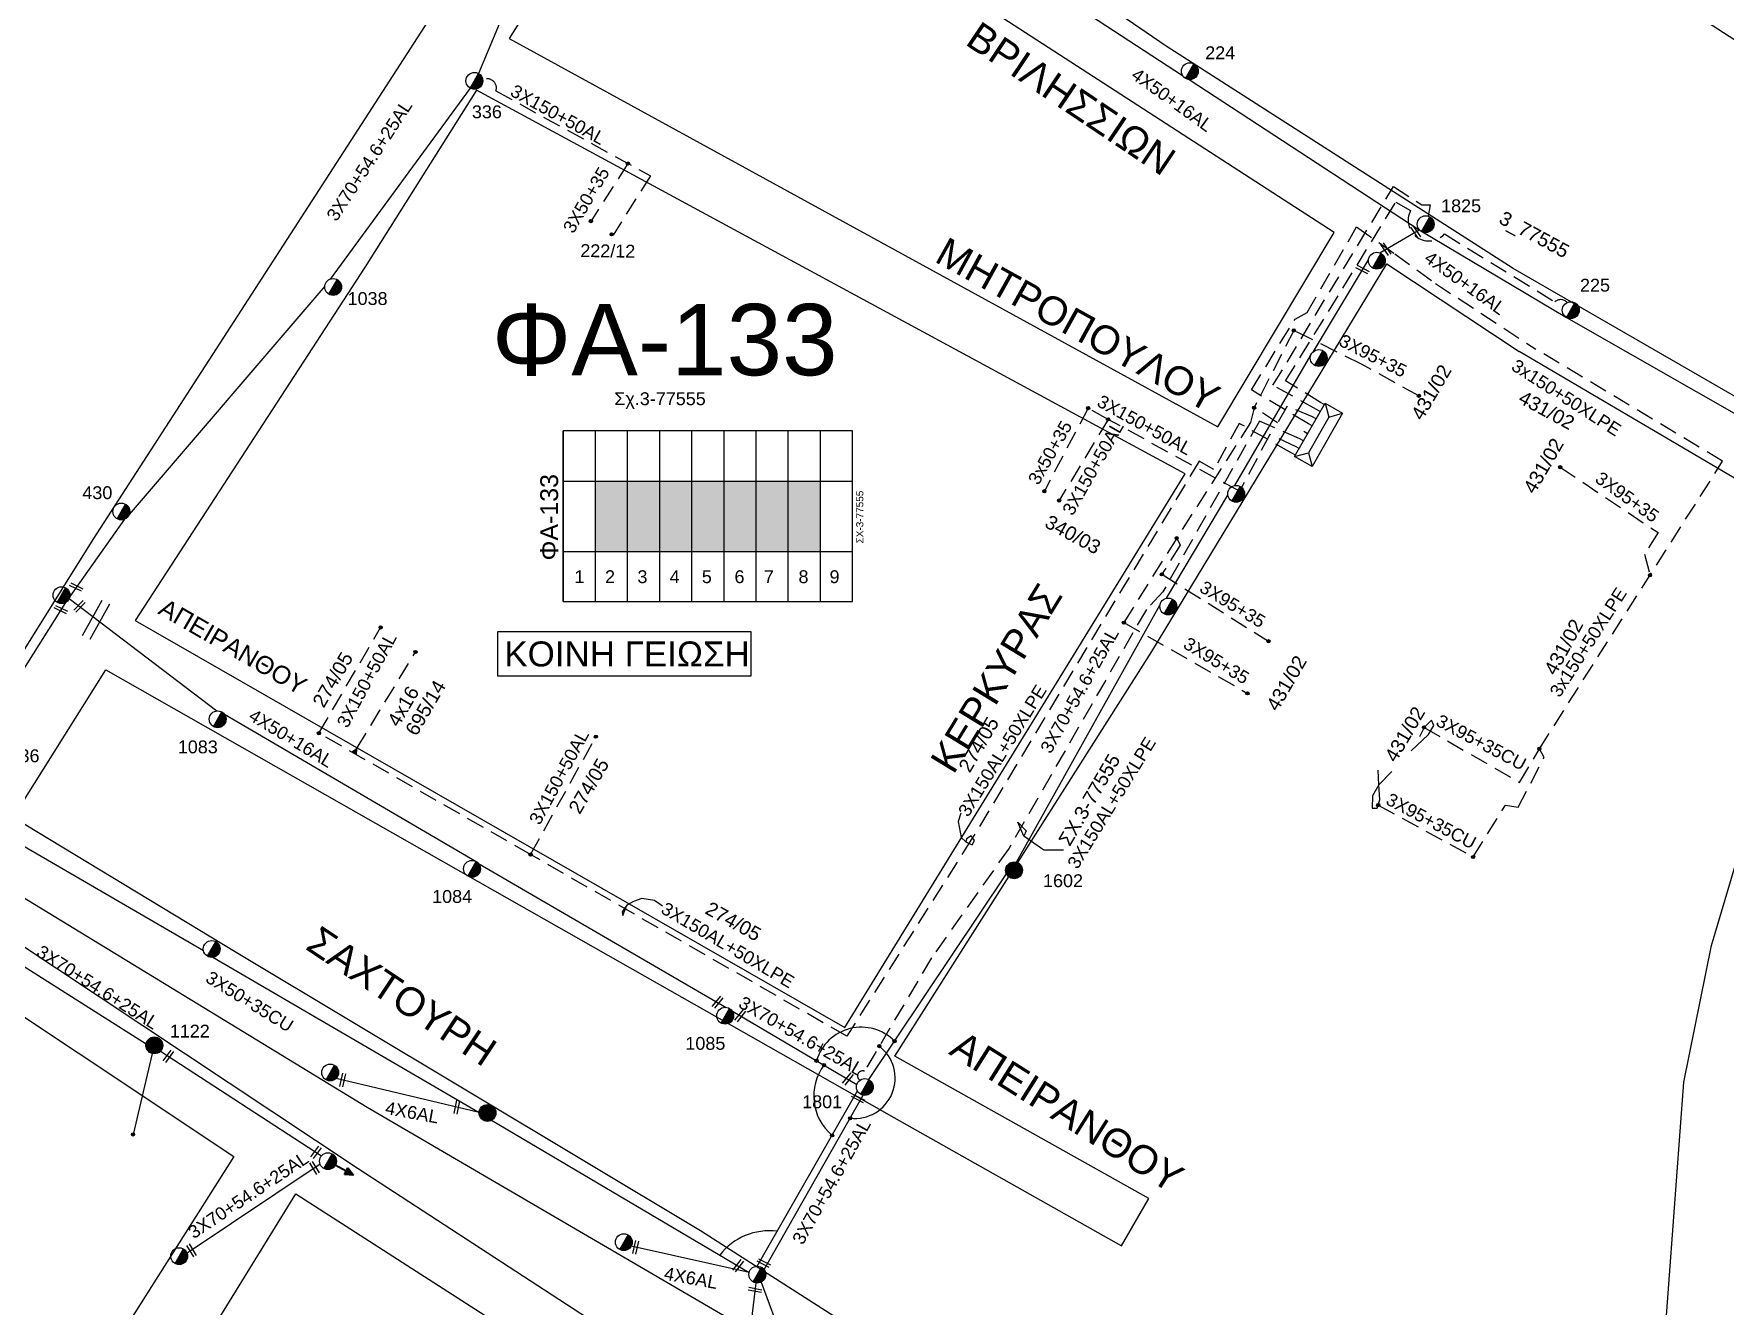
# Model space of a CAD drawing. Header units: millimetres. Extents: x 1113 to 5794, y 757 to 3537.
# Drawn here: x 2778.7 to 3015.5, y 967 to 1145.2 of the extents above; entities that cross this region are included whole.
import ezdxf
from ezdxf.enums import TextEntityAlignment as Align

# ---------------------------------------------------------------- set-up
doc = ezdxf.new("R2010")
doc.units = ezdxf.units.MM
doc.linetypes.add('DASHED', pattern=[19.05, 12.7, -6.35])
for name, color, linetype in [('Pillar OTE', 7, 'Continuous'), ('Άγνωστα', 7, 'Continuous'), ('Ασφαλειοκιβώτια Χ.Τ 9 αναχωρήσεων', 7, 'Continuous'), ('Γέφυρες Εναέριου Δικτύου', 7, 'Continuous'), ('Γυμνά εναέρια ΧΤ (3Φ)   3x50+35CU', 7, 'Continuous'), ('Γυμνά εναέρια ΧΤ και ΦΟΠ (3Φ)   4x50+16AL', 7, 'Continuous'), ('Επίτονοι', 7, 'Continuous'), ('Επιγραφές - Σχήματα', 7, 'Continuous'), ('Καλώδια ΧΤ   3x150+50AL', 7, 'DASHED'), ('Καλώδια ΧΤ   3x150+50CU', 7, 'DASHED'), ('Καλώδια ΧΤ   3x150AL+50XLPE', 7, 'DASHED'), ('Καλώδια ΧΤ   3x95+35 CU', 7, 'DASHED'), ('Καλώδια ΧΤ 3Χ50AL+35CU XLPE', 7, 'DASHED'), ('Μηχανική τομή', 7, 'Continuous'), ('Στύλος Ξύλινος', 7, 'Continuous'), ('Στύλος Ξύλινος @ 1', 7, 'Continuous'), ('Στύλος ΦΜ', 7, 'Continuous'), ('Στύλος ΦΜ @ 1', 7, 'Continuous'), ('Συνδέσεις', 7, 'Continuous'), ('Συνεστραμμένα ΧΤ   3x70+54.6+25 AL', 7, 'SYN_LINE'), ('Τομή', 7, 'Continuous'), ('Υποσταθμός πόλεως', 7, 'Continuous'), ('Υπόβαθρο ΔΕΗ', 7, 'Continuous'), ('Υπόγεια καλώδια Παροχών ΧΤ   4x16CU', 7, 'DASHED'), ('Υπόγεια καλώδια Παροχών ΧΤ   4x6', 7, 'DASHED')]:
    doc.layers.add(name, color=color, linetype=linetype)
doc.styles.get("Standard").update_dxf_attribs({"font": 'arial.ttf'})
doc.linetypes.add('PRANES_1r', pattern='A,0.5,[137,SPECLINE.shx,S=1,R=180,X=0,Y=0],0.5', length=1)
doc.linetypes.add('SYN_LINE', pattern='A,0.5,-0.0001,["/\\/\\/\\/",Standard,S=0.1,R=0,X=0,Y=-0.05],-0.25', length=0.7501)

# ---------------------------------------------------------------- blocks, each defined once
blk = doc.blocks.new('ΥΠΑΡΧΩΝ ΤΣΙΜΕΝΤΕΝΙΟΣ ΣΤΥΛΟΣ')
at = {"layer": 'Στύλος ΦΜ'}
blk.add_hatch(color=7, dxfattribs=at).paths.add_polyline_path([(-1.29, -2.28, 0.574793), (2.62, 0, 0.268822), (1.3, 2.27)])
at = {"layer": 'Στύλος ΦΜ', "color": 7}
blk.add_line((-1.29, -2.28), (1.3, 2.27), dxfattribs=at)
blk.add_circle((0, 0), 2.62, dxfattribs=at)
at = {"layer": 'Στύλος ΦΜ', "flags": 4}
for tag, p in [('ΑΡΙΘΜΟΣ', (-4.68, 8.05)), ('ΤΥΠΟΣ', (-4.91, 3.03))]:
    blk.add_attdef(tag, p, '', height=4, dxfattribs=at)
blk = doc.blocks.new('ΥΠΑΡΧΩΝ ΞΥΛΙΝΟΣ ΣΤΥΛΟΣ')
at = {"layer": 'Στύλος Ξύλινος'}
h = blk.add_hatch(color=7, dxfattribs=at)
h.paths.add_polyline_path([(-2.62, 0, 0.270008), (-1.29, -2.28), (1.3, 2.27, 0.576266)])
h.paths.add_polyline_path([(-1.29, -2.28, 0.574793), (2.62, 0, 0.268822), (1.3, 2.27)])
at = {"layer": 'Στύλος Ξύλινος', "color": 7}
blk.add_line((-1.29, -2.28), (1.3, 2.27), dxfattribs=at)
blk.add_circle((0, 0), 2.62, dxfattribs=at)
at = {"layer": 'Στύλος Ξύλινος', "flags": 4}
for tag, p in [('ΑΡΙΘΜΟΣ', (-4.91, 8.6)), ('ΤΥΠΟΣ', (-4.85, 3.39))]:
    blk.add_attdef(tag, p, '', height=4, dxfattribs=at)
blk = doc.blocks.new('ΕΠΙΤΟΝΟΣ')
at = {"layer": 'Επίτονοι', "lineweight": 40, "ltscale": 40}
blk.add_hatch(color=256, dxfattribs=at).paths.add_polyline_path([(-1.13, 6.47), (0, 9.1), (1.13, 6.47)])
for p, q in [((-1.13, 6.47), (0, 9.1)), ((1.13, 6.47), (-1.13, 6.47)), ((-1.13, 6.47), (0, 6.47)), ((0, 9.1), (1.13, 6.47)), ((0, 6.47), (0, 0))]:
    blk.add_line(p, q, dxfattribs=at)
blk = doc.blocks.new('ΥΠΟΣΤΑΘΜΟΣ ΠΟΛΕΩΣ 8 ΑΝΑΧΩΡΗΣΕΩΝ')
at = {"layer": 'Υποσταθμός πόλεως', "linetype": 'Continuous', "ltscale": 40}
for p, q in [((-8.18, -2.82), (-8.18, -4)), ((-5.9, -2.82), (-5.9, -4)), ((-3.55, -2.82), (-3.55, -4)), ((-1.28, -2.82), (-1.28, -4)), ((1.23, -2.82), (1.23, -4)), ((3.56, -2.82), (3.56, -4)), ((6.03, -2.82), (6.03, -4)), ((8.16, -2.82), (8.16, -4))]:
    blk.add_line(p, q, dxfattribs=at)
blk.add_lwpolyline([(-8.57, 2.82), (8.57, 2.82), (8.57, -2.82), (-8.57, -2.82)], close=True, dxfattribs=at)
for points in [[(-5.75, 0), (-8.57, 2.82)], [(5.75, 0), (8.57, 2.82)], [(-8.57, -2.82), (-5.75, 0)], [(-5.75, 0), (5.75, 0)], [(8.57, -2.82), (5.75, 0)]]:
    blk.add_lwpolyline(points, dxfattribs=at)
at = {"layer": 'Υποσταθμός πόλεως', "linetype": 'SYN_LINE', "ltscale": 40, "flags": 1}
for tag, p in [('ΜΕΤΑΣΧΗΜΑΤΙΣΜΟΣ', (9.59, 1.44)), ('ΙΣΧΥΣ', (9.57, -1.35)), ('ΑΡΙΘΜΟΣ', (9.69, -4.07))]:
    blk.add_attdef(tag, p, '', height=1.8, dxfattribs=at)
blk = doc.blocks.new('ΑΣΦΑΛΕΙΟΚΙΒΩΤΙΟ ΥΠΟΣΤΑΘΜΟΥ 9 ΑΝΑΧΩΡΗΣΕΩΝ')
at = {"layer": 'Ασφαλειοκιβώτια Χ.Τ 9 αναχωρήσεων', "ltscale": 40}
for p, q in [((-23.8, 40.36), (24.02, 40.36)), ((-9.72, 40.36), (-9.72, -40.64)), ((9.94, 40.36), (9.94, -40.64)), ((-23.8, 31.36), (24.02, 31.36)), ((-23.8, 22.36), (24.02, 22.36)), ((-23.8, 13.36), (24.02, 13.36)), ((-23.8, 4.36), (24.02, 4.36)), ((-23.8, -4.64), (24.02, -4.64)), ((-23.8, -13.64), (24.02, -13.64)), ((-23.8, -22.64), (24.02, -22.64)), ((-23.8, -31.64), (24.02, -31.64))]:
    blk.add_line(p, q, dxfattribs=at)
at = {"layer": 'Ασφαλειοκιβώτια Χ.Τ 9 αναχωρήσεων'}
blk.add_lwpolyline([(-23.8, -40.64), (24.02, -40.64), (24.02, 40.36), (-23.8, 40.36)], close=True, dxfattribs=at)
for s, p in [('1', (-18.61, 37.24)), ('2', (-18.61, 28.67)), ('3', (-18.61, 19.6)), ('4', (-18.61, 10.58)), ('5', (-18.61, 1.57)), ('6', (-18.61, -7.57)), ('7', (-18.61, -15.81)), ('8', (-18.61, -25.5)), ('9', (-18.61, -34.19))]:
    blk.add_text(s, height=3.6, rotation=270, dxfattribs=at).set_placement(p)
at = {"layer": 'Ασφαλειοκιβώτια Χ.Τ 9 αναχωρήσεων', "ltscale": 40}
for tag, height, p in [('ΟΝΟΜΑ', 5, (-0.16, 44.31)), ('ΚΕΙΜΕΝΟ 1', 2, (17.06, 35.59)), ('ΚΕΙΜΕΝΟ 2', 2, (17.06, 26.88)), ('ΚΕΙΜΕΝΟ 3', 2, (17.06, 17.69)), ('ΚΕΙΜΕΝΟ 4', 2, (17.06, 8.71)), ('ΚΕΙΜΕΝΟ 5', 2, (17.06, -0.13)), ('ΚΕΙΜΕΝΟ 6', 2, (17.06, -9.05)), ('ΚΕΙΜΕΝΟ 7', 2, (17.06, -18.13)), ('ΚΕΙΜΕΝΟ 8', 2, (17.06, -26.85)), ('ΚΕΙΜΕΝΟ 9', 2, (17.06, -35.99)), ('ΣΧ', 2, (-0.1, -42.64))]:
    blk.add_attdef(tag, text='', height=height, dxfattribs=at).set_placement(p, align=Align.MIDDLE_CENTER)
blk = doc.blocks.new('ΜΗΧΑΝΙΚΗ ΤΟΜΗ')
at = {"layer": 'Μηχανική τομή', "ltscale": 40}
for p, q in [((-1.89, 0.78), (1.89, 0.78)), ((1.89, 0), (-1.89, 0))]:
    blk.add_line(p, q, dxfattribs=at)
blk = doc.blocks.new('ΤΟΜΗ')
at = {"layer": 'Τομή', "ltscale": 40}
for p, q in [((-5.68, 0), (5.68, 0)), ((5.68, -2.33), (-5.68, -2.33))]:
    blk.add_line(p, q, dxfattribs=at)
blk = doc.blocks.new('_ΣΥΝΔΕΣΗ')
at = {"layer": 'Συνδέσεις', "linetype": 'SYN_LINE', "ltscale": 40}
blk.add_hatch(color=256, dxfattribs=at).paths.add_polyline_path([(0.5, -0.01, 1), (-0.5, -0.01, 1)])
at = {"layer": 'Συνδέσεις'}
blk.add_circle((0, -0.01), 0.5, dxfattribs=at)

msp = doc.modelspace()

# ---------------------------------------------------------------- hatches: boundary and pattern name
at = {"layer": 'Pillar OTE', "lineweight": -3, "ltscale": 40}
h = msp.add_hatch(color=256, dxfattribs=at)
h.dxf.hatch_style = 1
h.paths.add_polyline_path([(2823.8, 1044.27), (2823.88, 1045.08), (2823.2, 1044.62)])
at = {"layer": 'Ασφαλειοκιβώτια Χ.Τ 9 αναχωρήσεων', "lineweight": -3}
for color, points in [(30, [(2861.81, 1082.53), (2857.31, 1082.53), (2857.31, 1072.71), (2861.81, 1072.71)]), (1, [(2866.31, 1082.53), (2861.81, 1082.53), (2861.81, 1072.71), (2866.31, 1072.71)]), (2, [(2870.81, 1082.53), (2866.31, 1082.53), (2866.31, 1072.71), (2870.81, 1072.71)]), (133, [(2875.31, 1082.53), (2870.81, 1082.53), (2870.81, 1072.71), (2875.31, 1072.71)]), (85, [(2879.81, 1082.53), (2875.31, 1082.53), (2875.31, 1072.71), (2879.81, 1072.71)]), (6, [(2884.31, 1082.53), (2879.81, 1082.53), (2879.81, 1072.71), (2884.31, 1072.71)]), (27, [(2888.81, 1082.53), (2884.31, 1082.53), (2884.31, 1072.71), (2888.81, 1072.71)])]:
    msp.add_hatch(color=color, dxfattribs=at).paths.add_polyline_path(points)

# ---------------------------------------------------------------- linework, layer by layer
at = {"layer": 'Pillar OTE', "lineweight": -3, "ltscale": 40}
msp.add_lwpolyline([(2823.2, 1044.62), (2823.88, 1045.08), (2823.8, 1044.27), (2823.2, 1044.62)], dxfattribs=at)
at = {"layer": 'Άγνωστα', "color": 133, "linetype": 'DASHED', "lineweight": -3, "ltscale": 0.2}
msp.add_lwpolyline([(2958.27, 1092.58), (2952.15, 1095.97), (2969.02, 1123.81), (2972.98, 1121.25), (2974.17, 1121.22), (2973.86, 1119.67)], dxfattribs=at)
at = {"layer": 'Άγνωστα', "color": 1, "linetype": 'DASHED', "lineweight": -3, "ltscale": 0.2}
msp.add_lwpolyline([(2958.83, 1093.57), (2953.93, 1096.59), (2969.37, 1121.63), (2971.41, 1120.43, 0.885857), (2976.15, 1117.16), (2991.63, 1107.67, -0.409799), (2993.33, 1107.56)], format="xyb", dxfattribs=at)
at = {"layer": 'Άγνωστα', "color": 30, "linetype": 'DASHED', "lineweight": -3, "ltscale": 0.2}
msp.add_lwpolyline([(2957.12, 1090.57), (2949.14, 1095.32), (2955.24, 1105.25), (2956.94, 1106.18), (2963.87, 1118.14), (2969.23, 1114.38), (2974.9, 1110.24), (2988.95, 1101.03)], dxfattribs=at)
at = {"layer": 'Άγνωστα', "color": 85, "linetype": 'DASHED', "lineweight": -3, "ltscale": 0.2}
msp.add_lwpolyline([(2926.28, 1092.78), (2920.15, 1081.14)], dxfattribs=at)
at = {"layer": 'Άγνωστα', "color": 85, "lineweight": -3}
msp.add_lwpolyline([(2795.26, 1002.4), (2792.58, 991.06)], dxfattribs=at)
at = {"layer": 'Άγνωστα', "linetype": 'SYN_LINE', "lineweight": -3, "ltscale": 20}
msp.add_lwpolyline([(2880.51, 970.39), (2886.56, 953.96)], dxfattribs=at)
at = {"layer": 'Γέφυρες Εναέριου Δικτύου', "lineweight": -3}
for centre, radius, start, end in [((2894.53, 999.54), 6.53, 44.481, 163.6436), ((2893.61, 998.94), 5.65, 263.583, 52.4094), ((2895.09, 996.45), 7.22, 143.2709, 229.8683), ((2881.64, 968.81), 8.75, 82.6738, 142.3539)]:
    msp.add_arc(centre, radius, start, end, dxfattribs=at)
at = {"layer": 'Γυμνά εναέρια ΧΤ (3Φ)   3x50+35CU', "color": 85, "lineweight": -3}
for points in [[(2774.27, 1033.18), (2802.44, 1016.82)], [(2803.74, 1015.86), (2841.02, 994.14)], [(2842.76, 993.04), (2878.83, 971.72)]]:
    msp.add_lwpolyline(points, dxfattribs=at)
at = {"layer": 'Γυμνά εναέρια ΧΤ και ΦΟΠ (3Φ)   4x50+16AL', "color": 133, "lineweight": -3}
for points in [[(2915.86, 1154.83), (2939.49, 1139.37)], [(2940.41, 1138.79), (2972.64, 1117.76)], [(2972.64, 1117.76), (2993.26, 1105.47), (3020.31, 1090.01), (3060.32, 1070.6)]]:
    msp.add_lwpolyline(points, dxfattribs=at)
at = {"layer": 'Γυμνά εναέρια ΧΤ και ΦΟΠ (3Φ)   4x50+16AL', "color": 85, "lineweight": -3}
for points in [[(2783.64, 1066.1), (2804.32, 1050.37)], [(2805.37, 1049.91), (2840.61, 1029.27)], [(2840.95, 1028.99), (2875.61, 1008.85)]]:
    msp.add_lwpolyline(points, dxfattribs=at)
at = {"layer": 'Επιγραφές - Σχήματα', "color": 190, "lineweight": -3}
msp.add_lwpolyline([(2843.6, 1055.27), (2879.11, 1055.27), (2879.11, 1061.45), (2843.6, 1061.45)], close=True, dxfattribs=at)
at = {"layer": 'Επιγραφές - Σχήματα', "lineweight": -3}
for points in [[(2971.51, 1044.79), (2973.95, 1047.08), (2974.67, 1048.35), (2974.37, 1049.09), (2973.3, 1048.07), (2972.68, 1046.73)], [(2968.8, 1041.88), (2966.96, 1040.01), (2966.11, 1038.49), (2966.06, 1036.75), (2966.76, 1036.75), (2967.13, 1037.92), (2966.96, 1040.01), (2966.88, 1042.06)], [(2908.47, 1036.06), (2908.08, 1034.86), (2908.52, 1032.66), (2909.15, 1032.03), (2910.06, 1031.63), (2910.39, 1032.24), (2909.93, 1032.88), (2909.25, 1032.47), (2909.15, 1032.03)], [(2922.83, 1030.85), (2920.1, 1030.85), (2917.3, 1032.82), (2916.43, 1034.8), (2917.59, 1033.58), (2917.3, 1032.82)], [(2866.71, 1023.04), (2865.59, 1023.82), (2863.82, 1024.08), (2862.65, 1023.69), (2861.71, 1023.16), (2861.06, 1022.25), (2861.16, 1021.7), (2861.71, 1023.16)]]:
    msp.add_lwpolyline(points, dxfattribs=at)
at = {"layer": 'Καλώδια ΧΤ   3x150+50AL', "color": 85, "lineweight": -3, "ltscale": 0.2}
for points in [[(2955.31, 1087.4), (2951.72, 1089.09), (2947.47, 1081.13), (2929.08, 1091.2), (2926.28, 1092.78)], [(2929.08, 1091.2), (2922.23, 1079.83)]]:
    msp.add_lwpolyline(points, dxfattribs=at)
at = {"layer": 'Καλώδια ΧΤ   3x150+50AL', "color": 27, "lineweight": -3, "ltscale": 0.2}
for points in [[(2818.6, 1047.25), (2827.24, 1062.06)], [(2848.23, 1030.26), (2857.38, 1046.76)]]:
    msp.add_lwpolyline(points, dxfattribs=at)
at = {"layer": 'Καλώδια ΧΤ   3x150+50CU', "color": 133, "lineweight": -3, "ltscale": 0.2}
msp.add_lwpolyline([(2841.54, 1138.7, -0.701284), (2843.38, 1137.21), (2865.01, 1125.3), (2859.79, 1117)], format="xyb", dxfattribs=at)
at = {"layer": 'Καλώδια ΧΤ   3x150AL+50XLPE', "color": 30, "linetype": 'DASHED', "lineweight": -3, "ltscale": 0.2}
msp.add_lwpolyline([(2980.17, 1029.92), (2984.71, 1037.17), (2986.5, 1036.89), (2990.1, 1043.85), (2989.45, 1045.07), (3015.1, 1085.33), (2988.95, 1101.03)], dxfattribs=at)
at = {"layer": 'Καλώδια ΧΤ   3x150AL+50XLPE', "color": 27, "lineweight": -3, "ltscale": 0.2}
msp.add_lwpolyline([(2954.78, 1086.48), (2947.44, 1090.64), (2943.9, 1084.16), (2941.82, 1085.36), (2909.97, 1032.39), (2892.5, 1004.81), (2848.23, 1030.26), (2818.6, 1047.25)], dxfattribs=at)
at = {"layer": 'Καλώδια ΧΤ   3x150AL+50XLPE', "color": 2, "lineweight": -3, "ltscale": 0.2}
msp.add_lwpolyline([(2955.92, 1088.47), (2950.25, 1090.97), (2936.74, 1067.03), (2934.43, 1064.59), (2915.22, 1031.15), (2904.36, 1015.79), (2894.97, 999.9, 0.94595), (2894.34, 998.66, 1.517951), (2894.34, 998.66, -0.237698)], format="xyb", dxfattribs=at)
at = {"layer": 'Καλώδια ΧΤ   3x95+35 CU', "color": 6, "lineweight": -3, "ltscale": 0.2}
for points in [[(2972.58, 1094.5), (2964.54, 1098.91), (2955.08, 1103.66), (2949.51, 1092.83), (2949.02, 1090.74), (2938.68, 1074.57), (2931.28, 1062.74), (2948.59, 1052.83)], [(2957.68, 1091.56), (2954.12, 1093.05), (2952.81, 1090.73), (2949.51, 1092.83)], [(2938.68, 1074.57), (2939.15, 1073.59), (2936.61, 1069.5), (2951.53, 1060.13)]]:
    msp.add_lwpolyline(points, dxfattribs=at)
at = {"layer": 'Καλώδια ΧΤ   3x95+35 CU', "color": 30, "linetype": 'DASHED', "lineweight": -3, "ltscale": 0.2}
msp.add_lwpolyline([(2992.37, 1084.5), (3006.06, 1075.34), (3004.16, 1072.3), (3004.93, 1069.37)], dxfattribs=at)
at = {"layer": 'Καλώδια ΧΤ   3x95+35 CU', "color": 30, "lineweight": -3, "ltscale": 0.2}
for points in [[(2973.3, 1048.07), (2986.68, 1040.34), (2989.45, 1045.07)], [(2966.89, 1037.18), (2980.17, 1029.92)]]:
    msp.add_lwpolyline(points, dxfattribs=at)
at = {"layer": 'Καλώδια ΧΤ 3Χ50AL+35CU XLPE', "color": 133, "lineweight": -3, "ltscale": 0.2}
msp.add_line((2861.86, 1127.04), (2856.65, 1118.92), dxfattribs=at)
at = {"layer": 'Συνεστραμμένα ΧΤ   3x70+54.6+25 AL', "color": 133, "lineweight": -3, "ltscale": 20}
for points in [[(2859.03, 1182.89), (2840.95, 1139.64)], [(2839.79, 1137.59), (2820.18, 1110.84)], [(2967.11, 1114.52), (2972.64, 1117.76)], [(2819.42, 1109.85), (2792.04, 1077.87)], [(2791.39, 1077.2), (2783.73, 1066.39)], [(2783.14, 1065.54), (2770.86, 1046.14)]]:
    msp.add_lwpolyline(points, dxfattribs=at)
at = {"layer": 'Συνεστραμμένα ΧΤ   3x70+54.6+25 AL', "color": 85, "lineweight": -3, "ltscale": 20}
for points in [[(2957.81, 1100.69), (2965.52, 1113.53)], [(2946.8, 1081.94), (2957.46, 1100.19)], [(2937.26, 1066.15), (2945.84, 1080.6)], [(2916.24, 1029.18), (2936.34, 1065.18)], [(2895.6, 998.73), (2914.84, 1027.56)], [(2770.15, 1019.1), (2794.4, 1003.75)], [(2876.48, 1008.3), (2893.9, 998.07)], [(2796.41, 1002.72), (2818.95, 988.05)], [(2879.97, 972.61), (2893.99, 997.15)], [(2818.77, 986.89), (2800.15, 974.41)]]:
    msp.add_lwpolyline(points, dxfattribs=at)
at = {"layer": 'Συνεστραμμένα ΧΤ   3x70+54.6+25 AL', "color": 2, "lineweight": -3, "ltscale": 20}
for points in [[(2880.93, 972.12), (2894.8, 996.55)], [(2879.76, 970.27), (2876.74, 944.89)]]:
    msp.add_lwpolyline(points, dxfattribs=at)
at = {"layer": 'Υπόβαθρο ΔΕΗ', "lineweight": -3}
msp.add_lwpolyline([(2770.08, 1047.3), (2786.98, 1074.38), (2804.28, 1101.09), (2827.56, 1137.12), (2858.1, 1184.5), (2815.47, 1214.35, -0.466945), (2815.8, 1224.91), (2841.27, 1241.98), (2805.24, 1243.59), (2757.43, 1247.82), (2713.14, 1251.62), (2673.38, 1255.09), (2654.02, 1256.58), (2656.12, 1218.39), (2660.65, 1180.2), (2662.74, 1153.6), (2663.56, 1130.31), (2664.11, 1096.83, 0.22479), (2665.44, 1094.14), (2701.77, 1078.16), (2744.46, 1058.73), (2770.08, 1047.3)], format="xyb", dxfattribs=at)
for points in [[(2985.78, 1112.31), (2937.19, 1143.47), (2875.13, 1185.94), (2826.99, 1218.78), (2827.28, 1219.53), (2874.19, 1250.46), (2899.22, 1228.54), (2935.53, 1196.95), (3025.92, 1138.49)], [(2978.62, 963.72), (2933.27, 914.05), (2871.31, 955.5), (2824.08, 986.22), (2769.72, 1022.34), (2772.4, 1027.16), (2825.38, 994.88), (2875.36, 965.67), (2918.16, 938.98), (2922.31, 945.33), (2872.04, 977.55), (2807.02, 1016.54), (2775.78, 1035.43), (2788.79, 1056.13), (2843.18, 1025.15), (2899.07, 993.41), (2930.95, 975.47), (2934.76, 982.1), (2899.2, 1002.04), (2935.19, 1058.69), (2968.1, 1112.99), (2986.63, 1100.69)], [(2724.37, 886.27), (2687, 865.26), (2674.6, 914.97), (2674.83, 916.72), (2675.69, 918.44), (2722.29, 970.3), (2728.12, 975.53), (2736.01, 980.21), (2742.16, 984.96), (2747.95, 993.67), (2763.07, 1016.99), (2806.67, 987.96), (2779.55, 945.06)], [(2791.35, 943.72), (2815.39, 982.74), (2850.9, 959.89), (2869.56, 947.97), (2859.81, 936.64), (2835.12, 908.68), (2808.43, 872.41), (2791.63, 849.11), (2772.04, 822.48), (2739.78, 778.13)]]:
    msp.add_lwpolyline(points, dxfattribs=at)
for points in [[(2944.45, 1090.13), (2960.73, 1117.39), (2868.12, 1177.35), (2866.47, 1177.01), (2851.29, 1154.19), (2845.22, 1144.54)], [(2825.1, 1112.58), (2792.87, 1063.04), (2837.85, 1037.2), (2892.23, 1006.02), (2939.87, 1083.59), (2840.65, 1137.28)]]:
    msp.add_lwpolyline(points, close=True, dxfattribs=at)
at = {"layer": 'Υπόβαθρο ΔΕΗ', "lineweight": -3, "ltscale": 0.2}
for points in [[(3025.92, 1138.49), (3020.13, 1120.49), (3020.06, 1092.53), (2985.78, 1112.31)], [(3141.44, 1017.77), (3059.31, 1069.11), (3018.34, 1082.02), (2986.63, 1100.69)]]:
    msp.add_lwpolyline(points, dxfattribs=at)
at = {"layer": 'Υπόβαθρο ΔΕΗ', "linetype": 'PRANES_1r', "lineweight": -3, "ltscale": 0.2}
msp.add_lwpolyline([(2967.44, 781.52), (2968.16, 791.34), (2968.82, 800.3), (2971.09, 806.66), (2976.56, 817.83), (2981.2, 825.89), (2984.09, 833.05), (2987.13, 843.81), (2989.2, 850.51), (2992.25, 858.54), (2993.17, 863.27), (2993.2, 877.08), (2993.04, 888.38), (2993.93, 896.61), (2995.68, 903.8), (3000.38, 918.42), (3005.94, 944.93), (3007.18, 965.05), (3008.63, 984.57), (3009.66, 998.39), (3013.53, 1017.51), (3020.05, 1039.38)], dxfattribs=at)
at = {"layer": 'Υπόγεια καλώδια Παροχών ΧΤ   4x16CU', "color": 27, "linetype": 'DASHED', "lineweight": -3, "ltscale": 0.2}
msp.add_lwpolyline([(2823.88, 1045.08), (2832.15, 1058.67)], dxfattribs=at)
at = {"layer": 'Υπόγεια καλώδια Παροχών ΧΤ   4x6', "color": 85, "linetype": 'Continuous', "lineweight": -3}
msp.add_lwpolyline([(2841.02, 994.14), (2821.02, 998.9)], dxfattribs=at)
at = {"layer": 'Υπόγεια καλώδια Παροχών ΧΤ   4x6', "color": 1, "linetype": 'Continuous', "lineweight": -3}
msp.add_lwpolyline([(2878.83, 971.72), (2862.31, 975.39)], dxfattribs=at)

# ---------------------------------------------------------------- block references
at = {"layer": 'Ασφαλειοκιβώτια Χ.Τ 9 αναχωρήσεων', "lineweight": -3, "xscale": 0.5, "yscale": 0.5, "zscale": 0.5, "rotation": 90}
msp.add_blockref('ΑΣΦΑΛΕΙΟΚΙΒΩΤΙΟ ΥΠΟΣΤΑΘΜΟΥ 9 ΑΝΑΧΩΡΗΣΕΩΝ', (2872.99, 1077.57), dxfattribs=at).add_auto_attribs({'ΟΝΟΜΑ': 'ΦΑ-133', 'ΣΧ': 'ΣΧ-3-77555'})
at = {"layer": 'Επίτονοι', "lineweight": -3, "xscale": 0.44999999999964, "yscale": 0.44999999999964, "zscale": 0.44999999999964, "rotation": 241.4078331862695}
msp.add_blockref('ΕΠΙΤΟΝΟΣ', (2819.87, 987.31), dxfattribs=at)
at = {"layer": 'Μηχανική τομή', "lineweight": -3}
for p, xscale, yscale, zscale, rotation in [((2971.96, 1117.35), 0.5000000000003172, 0.5000000000003172, 0.5000000000003172, 303.9113686682521), ((2967.79, 1114.92), 0.5000000000003172, 0.5000000000003172, 0.5000000000003172, 303.9113686682521), ((2964.61, 1112.01), 0.5000000000003164, 0.5000000000003164, 0.5000000000003164, 333.0260046742604), ((2784.54, 1067.54), 0.5000000000003518, 0.5000000000003518, 0.5000000000003518, 334.1852982004288), ((2785.23, 1064.89), 0.5000000000002598, 0.5000000000002598, 0.5000000000002598, 45.83640782233466), ((2782.4, 1064.38), 0.5000000000003518, 0.5000000000003518, 0.5000000000003518, 334.1852982004288), ((2874.56, 1009.46), 0.5000000000002586, 0.5000000000002586, 0.5000000000002586, 51.40577151572486), ((2877.74, 1007.56), 0.5000000000002586, 0.5000000000002586, 0.5000000000002586, 51.40577151572486), ((2797.67, 1001.89), 0.5000000000002871, 0.5000000000002871, 0.5000000000002871, 53.60869337515514), ((2822.13, 998.63), 0.5000000000002612, 0.5000000000002612, 0.5000000000002612, 77.51465303579567), ((2892.81, 998.71), 0.5000000000002586, 0.5000000000002586, 0.5000000000002586, 51.40577151572486), ((2838.1, 994.83), 0.5000000000002612, 0.5000000000002612, 0.5000000000002612, 77.51465303579567), ((2894, 995.92), 0.5000000000003164, 0.5000000000003164, 0.5000000000003164, 333.0260046742604), ((2818.36, 988.43), 0.5000000000002871, 0.5000000000002871, 0.5000000000002871, 53.60869337515514), ((2817.83, 986.26), 0.5000000000001359, 0.5000000000001359, 0.5000000000001359, 301.938598938954), ((2800.6, 974.72), 0.5000000000001359, 0.5000000000001359, 0.5000000000001359, 301.938598938954), ((2863.14, 975.2), 0.5000000000002612, 0.5000000000002612, 0.5000000000002612, 77.51465303579567), ((2877.44, 972.55), 0.5000000000002586, 0.5000000000002586, 0.5000000000002586, 51.40577151572486), ((2880.81, 972.87), 0.5000000000003164, 0.5000000000003164, 0.5000000000003164, 333.0260046742604), ((2879.62, 969.09), 0.5000000000003202, 0.5000000000003202, 0.5000000000003202, 349.4408862837246)]:
    msp.add_blockref('ΜΗΧΑΝΙΚΗ ΤΟΜΗ', p, dxfattribs=dict(at, xscale=xscale, yscale=yscale, zscale=zscale, rotation=rotation))
at = {"layer": 'Στύλος Ξύλινος @ 1', "lineweight": -3, "ltscale": 40}
ref = msp.add_blockref('ΥΠΑΡΧΩΝ ΞΥΛΙΝΟΣ ΣΤΥΛΟΣ', (2769.84, 1045.55), dxfattribs=dict(at, xscale=0.4499999999998181, yscale=0.4499999999998181, zscale=0.4499999999998181))
ref.add_attrib('ΤΥΠΟΣ', '1036', (2773.9, 1043.19), dxfattribs={"layer": 'Στύλος Ξύλινος', "height": 1.8, "flags": 4})
ref = msp.add_blockref('ΥΠΑΡΧΩΝ ΞΥΛΙΝΟΣ ΣΤΥΛΟΣ', (2915.91, 1028.05), dxfattribs=dict(at, xscale=0.4499999999998181, yscale=0.4499999999998181, zscale=0.4499999999998181))
ref.add_attrib('ΤΥΠΟΣ', '1602', (2919.97, 1025.69), dxfattribs={"layer": 'Στύλος Ξύλινος', "height": 1.8, "flags": 4})
ref = msp.add_blockref('ΥΠΑΡΧΩΝ ΞΥΛΙΝΟΣ ΣΤΥΛΟΣ', (2795.56, 1003.53), dxfattribs=dict(at, xscale=0.4499999999998181, yscale=0.4499999999998181, zscale=0.4499999999998181))
ref.add_attrib('ΤΥΠΟΣ', '1122', (2797.73, 1004.63), dxfattribs={"layer": 'Στύλος Ξύλινος', "height": 1.8, "flags": 4})
at = {"layer": 'Στύλος Ξύλινος @ 1', "lineweight": -3, "ltscale": 40, "xscale": 0.4499999999998181, "yscale": 0.4499999999998181, "zscale": 0.4499999999998181}
msp.add_blockref('ΥΠΑΡΧΩΝ ΞΥΛΙΝΟΣ ΣΤΥΛΟΣ', (2842.2, 994.07), dxfattribs=at)
at = {"layer": 'Στύλος ΦΜ @ 1', "lineweight": -3, "ltscale": 40}
ref = msp.add_blockref('ΥΠΑΡΧΩΝ ΤΣΙΜΕΝΤΕΝΙΟΣ ΣΤΥΛΟΣ', (2940.51, 1139.96), dxfattribs=dict(at, xscale=0.4499999999998181, yscale=0.4499999999998181, zscale=0.4499999999998181))
ref.add_attrib('ΤΥΠΟΣ', '224', (2942.67, 1141.64), dxfattribs={"layer": 'Στύλος ΦΜ', "height": 1.8, "flags": 4})
ref = msp.add_blockref('ΥΠΑΡΧΩΝ ΤΣΙΜΕΝΤΕΝΙΟΣ ΣΤΥΛΟΣ', (2840.37, 1138.61), dxfattribs=dict(at, xscale=0.4499999999998181, yscale=0.4499999999998181, zscale=0.4499999999998181))
ref.add_attrib('ΤΥΠΟΣ', '336', (2840.02, 1133.37), dxfattribs={"layer": 'Στύλος ΦΜ', "height": 1.8, "flags": 4})
ref = msp.add_blockref('ΥΠΑΡΧΩΝ ΤΣΙΜΕΝΤΕΝΙΟΣ ΣΤΥΛΟΣ', (2973.53, 1118.54), dxfattribs=dict(at, xscale=0.4499999999998181, yscale=0.4499999999998181, zscale=0.4499999999998181))
ref.add_attrib('ΤΥΠΟΣ', '1825', (2975.69, 1120.21), dxfattribs={"layer": 'Στύλος ΦΜ', "height": 1.8, "flags": 4})
at = {"layer": 'Στύλος ΦΜ @ 1', "lineweight": -3, "ltscale": 40, "xscale": 0.4499999999998181, "yscale": 0.4499999999998181, "zscale": 0.4499999999998181}
for p in [(2966.69, 1113.42), (2958.56, 1099.79), (2947, 1080.78), (2782.56, 1066.57), (2937.5, 1065), (2803.6, 1017.03), (2820.18, 999.73), (2819.87, 987.31), (2861.29, 975.98), (2799.04, 974.02), (2879.97, 971.43)]:
    msp.add_blockref('ΥΠΑΡΧΩΝ ΤΣΙΜΕΝΤΕΝΙΟΣ ΣΤΥΛΟΣ', p, dxfattribs=at)
at = {"layer": 'Στύλος ΦΜ @ 1', "lineweight": -3, "ltscale": 40}
ref = msp.add_blockref('ΥΠΑΡΧΩΝ ΤΣΙΜΕΝΤΕΝΙΟΣ ΣΤΥΛΟΣ', (2820.59, 1109.74), dxfattribs=dict(at, xscale=0.4499999999998181, yscale=0.4499999999998181, zscale=0.4499999999998181))
ref.add_attrib('ΤΥΠΟΣ', '1038', (2822.62, 1107.22), dxfattribs={"layer": 'Στύλος ΦΜ', "height": 1.8, "flags": 4})
ref = msp.add_blockref('ΥΠΑΡΧΩΝ ΤΣΙΜΕΝΤΕΝΙΟΣ ΣΤΥΛΟΣ', (2993.84, 1106.5), dxfattribs=dict(at, xscale=0.4499999999998181, yscale=0.4499999999998181, zscale=0.4499999999998181))
ref.add_attrib('ΑΡΙΘΜΟΣ', '225', (2995.14, 1109.09), dxfattribs={"layer": 'Στύλος ΦΜ', "height": 1.8, "flags": 4})
ref = msp.add_blockref('ΥΠΑΡΧΩΝ ΤΣΙΜΕΝΤΕΝΙΟΣ ΣΤΥΛΟΣ', (2790.94, 1078.29), dxfattribs=dict(at, xscale=0.4499999999998181, yscale=0.4499999999998181, zscale=0.4499999999998181))
ref.add_attrib('ΤΥΠΟΣ', '430', (2785.49, 1080.03), dxfattribs={"layer": 'Στύλος ΦΜ', "height": 1.8, "flags": 4})
ref = msp.add_blockref('ΥΠΑΡΧΩΝ ΤΣΙΜΕΝΤΕΝΙΟΣ ΣΤΥΛΟΣ', (2804.43, 1049.2), dxfattribs=dict(at, xscale=0.4499999999998181, yscale=0.4499999999998181, zscale=0.4499999999998181))
ref.add_attrib('ΤΥΠΟΣ', '1083', (2798.85, 1044.43), dxfattribs={"layer": 'Στύλος ΦΜ', "height": 1.8, "flags": 4})
ref = msp.add_blockref('ΥΠΑΡΧΩΝ ΤΣΙΜΕΝΤΕΝΙΟΣ ΣΤΥΛΟΣ', (2840.03, 1028.25), dxfattribs=dict(at, xscale=0.4499999999998181, yscale=0.4499999999998181, zscale=0.4499999999998181))
ref.add_attrib('ΤΥΠΟΣ', '1084', (2834.45, 1023.48), dxfattribs={"layer": 'Στύλος ΦΜ', "height": 1.8, "flags": 4})
ref = msp.add_blockref('ΥΠΑΡΧΩΝ ΤΣΙΜΕΝΤΕΝΙΟΣ ΣΤΥΛΟΣ', (2875.48, 1007.68), dxfattribs=dict(at, xscale=0.4499999999998181, yscale=0.4499999999998181, zscale=0.4499999999998181))
ref.add_attrib('ΤΥΠΟΣ', '1085', (2869.9, 1002.91), dxfattribs={"layer": 'Στύλος ΦΜ', "height": 1.8, "flags": 4})
ref = msp.add_blockref('ΥΠΑΡΧΩΝ ΤΣΙΜΕΝΤΕΝΙΟΣ ΣΤΥΛΟΣ', (2895.02, 997.7), dxfattribs=dict(at, xscale=0.4499999999998181, yscale=0.4499999999998181, zscale=0.4499999999998181))
ref.add_attrib('ΤΥΠΟΣ', '1801', (2886.25, 994.73), dxfattribs={"layer": 'Στύλος ΦΜ', "height": 1.8, "flags": 4})
at = {"layer": 'Συνδέσεις', "lineweight": -3, "xscale": 0.4499999999998181, "yscale": 0.4499999999998181, "zscale": 0.4499999999998181}
for p in [(2861.86, 1127.04), (2856.68, 1118.97), (2859.58, 1117.11), (2955.08, 1103.66), (2972.58, 1094.5), (2926.28, 1092.78), (2949.51, 1092.83), (2929.08, 1091.2), (2992.37, 1084.5), (2920.15, 1081.14), (2922.23, 1079.83), (2938.68, 1074.57), (2936.61, 1069.5), (3004.93, 1069.37), (2827.24, 1062.06), (2931.28, 1062.74), (2832.13, 1058.63), (2951.53, 1060.13), (2948.59, 1052.83), (2818.6, 1047.25), (2857.38, 1046.76), (2973.3, 1048.07), (2989.45, 1045.07), (2966.89, 1037.18), (2848.23, 1030.26), (2980.17, 1029.92), (2899.19, 1004.12), (2888.27, 1001.38), (2897.06, 1003.43), (2889.3, 1000.77), (2892.97, 993.32), (2792.58, 991.06), (2890.44, 990.93)]:
    msp.add_blockref('_ΣΥΝΔΕΣΗ', p, dxfattribs=at)
at = {"layer": 'Τομή', "lineweight": -3, "xscale": 0.4999999999999538, "yscale": 0.4999999999999538, "zscale": 0.4999999999999538, "rotation": 240.697295355505}
msp.add_blockref('ΤΟΜΗ', (2787.91, 1062.85), dxfattribs=at)
at = {"layer": 'Υποσταθμός πόλεως', "lineweight": -3, "xscale": 0.4999999999995588, "yscale": 0.4999999999995588, "zscale": 0.4999999999995588, "rotation": 240.2666726919489}
msp.add_blockref('ΥΠΟΣΤΑΘΜΟΣ ΠΟΛΕΩΣ 8 ΑΝΑΧΩΡΗΣΕΩΝ', (2958.54, 1089.03), dxfattribs=at)

# ---------------------------------------------------------------- texts
at = {"layer": 'Γυμνά εναέρια ΧΤ (3Φ)   3x50+35CU', "color": 7, "lineweight": -3, "insert": (2803.53, 1014.06), "char_height": 1.8, "width": 168.3718, "attachment_point": 1, "rotation": 328.2886}
msp.add_mtext('3X50+35CU', dxfattribs=at)
at = {"layer": 'Γυμνά εναέρια ΧΤ και ΦΟΠ (3Φ)   4x50+16AL', "color": 7, "lineweight": -3, "char_height": 1.8, "width": 168.3718, "attachment_point": 1}
for insert, rotation in [((2933.22, 1140.54), 324.2012), ((2974.23, 1114.9), 324.2012), ((2809.55, 1050.76), 328.5826)]:
    msp.add_mtext('4X50+16AL', dxfattribs=dict(at, insert=insert, rotation=rotation))
at = {"layer": 'Επιγραφές - Σχήματα', "color": 7, "lineweight": -3, "width": 168.3718, "attachment_point": 1}
for s, insert, char_height, rotation in [('ΒΡΙΛΗΣΣΙΩΝ', (2911.14, 1147.11), 4, 326.1377), ('ΜΗΤΡΟΠΟΥΛΟΥ', (2906.55, 1116.87), 4, 331), ('3x50+35', (2917.76, 1082.77), 1.8, 60.377), ('ΚΕΡΚΥΡΑΣ', (2904.01, 1043.43), 4, 58.5749), ('ΑΠΕΙΡΑΝΘΟΥ', (2797.19, 1066.22), 2.5, 330), ('ΣΑΧΤΟΥΡΗ', (2818.76, 1020.44), 4, 326.386), ('ΑΠΕΙΡΑΝΘΟΥ', (2908.77, 1005.78), 4, 327.779)]:
    msp.add_mtext(s, dxfattribs=dict(at, insert=insert, char_height=char_height, rotation=rotation))
at = {"layer": 'Επιγραφές - Σχήματα', "color": 7, "lineweight": -3, "insert": (2842.79, 1107.37), "char_height": 10, "width": 168.3718, "attachment_point": 1}
msp.add_mtext('ΦΑ-133', dxfattribs=at)
at = {"layer": 'Επιγραφές - Σχήματα', "color": 190, "lineweight": -3, "insert": (2844.56, 1060.1), "char_height": 3.5, "width": 35.1311, "attachment_point": 1}
msp.add_mtext('KOINH ΓΕΙΩΣΗ', dxfattribs=at)
at = {"layer": 'Καλώδια ΧΤ   3x150+50AL', "color": 7, "lineweight": -3, "char_height": 1.8, "width": 168.3718, "attachment_point": 1}
for s, insert, rotation in [('3X150+50AL', (2846.11, 1138.2), 331.1622), ('3X50+35', (2852.66, 1118.02), 59.3932), ('{\\H1.083x;\\C256;3_77555}', (2984.55, 1120.48), 331.4634), ('222/12', (2855.21, 1115.74), 359.247), ('{\\H1.083x;\\C256;431/02}', (2971.37, 1091.9), 59.7771), ('3X150+50AL', (2928.23, 1094.73), 331.1622), ('{\\H1.083x;\\C256;431/02}', (2987.28, 1095.34), 331.4634), ('3X150+50AL', (2922.56, 1078.48), 60.377), ('{\\H1.083x;\\C256;431/02}', (2987.07, 1081.6), 59.7771), ('{\\H1.083x;\\C256;340/03}', (2920.97, 1077.93), 331.34), ('{\\H1.083x;\\C256;431/02}', (2989.99, 1056.14), 61.4634), ('3X150+50AL', (2821.01, 1048.7), 61.4754), ('{\\H1.083x;\\C256;274/05}', (2817.59, 1051.65), 59.6849), ('{\\H1.083x;\\C256;431/02}', (2951.1, 1051.16), 59.7771), ('{\\H1.083x;\\C256;4x16}', (2828.07, 1048.97), 59.6849), ('{\\H1.083x;\\C256;695/14}', (2830.58, 1047.7), 59.6849), ('{\\H1.083x;\\C256;274/05}', (2908.02, 1042.56), 59.7771), ('{\\H1.083x;\\C256;431/02}', (2967.67, 1044.01), 59.7771), ('3X150+50AL', (2847.93, 1035.13), 61.4754), ('{\\H1.083x;\\C256;ΣΧ.3-77555}', (2922.02, 1032.27), 59.7771), ('{\\H1.083x;\\C256;274/05}', (2853.43, 1036.76), 59.6849), ('{\\H1.083x;\\C256;274/05}', (2873.46, 1023.78), 330.9349)]:
    msp.add_mtext(s, dxfattribs=dict(at, insert=insert, rotation=rotation))
at = {"layer": 'Καλώδια ΧΤ   3x150+50AL', "color": 7, "lineweight": -3, "insert": (2859.95, 1094.99), "char_height": 1.8, "width": 168.3718, "attachment_point": 1}
msp.add_mtext('Σχ.3-77555', dxfattribs=at)
at = {"layer": 'Καλώδια ΧΤ   3x150AL+50XLPE', "color": 7, "lineweight": -3, "char_height": 1.8, "width": 27.8484, "attachment_point": 5}
for insert, rotation in [((2914.28, 1044.81), 58.2749), ((2929.57, 1037.5), 58.2749), ((2875.84, 1017.57), 329.4328)]:
    msp.add_mtext('3X150AL+50XLPE', dxfattribs=dict(at, insert=insert, rotation=rotation))
at = {"layer": 'Καλώδια ΧΤ   3x95+35 CU', "color": 7, "lineweight": -3, "char_height": 1.8, "width": 168.3718, "attachment_point": 1}
for s, insert, rotation in [('3X95+35', (2962.06, 1103.22), 332.9489), ('3x150+50XLPE', (2986.34, 1099.75), 327.2365), ('3X95+35', (2998.15, 1084.01), 324.4771), ('3X95+35', (2942.65, 1068.71), 328.7249), ('3x150+50XLPE', (2990.77, 1053.1), 57.2365), ('3X95+35', (2940.38, 1060.82), 328.7249), ('3X95+35CU', (2975.66, 1049.99), 332.0944), ('3X95+35CU', (2968.65, 1038.98), 332.0944)]:
    msp.add_mtext(s, dxfattribs=dict(at, insert=insert, rotation=rotation))
at = {"layer": 'Συνεστραμμένα ΧΤ   3x70+54.6+25 AL', "color": 7, "lineweight": -3, "char_height": 1.8, "width": 168.3718, "attachment_point": 1}
for insert, rotation in [((2819.55, 1119.78), 56.8018), ((2919.48, 1045.14), 60.5853), ((2779.86, 1017.69), 327.5579), ((2878.09, 1010.52), 330.0009), ((2884.76, 976.36), 60.5853), ((2800.09, 977.86), 33.8194)]:
    msp.add_mtext('3X70+54.6+25AL', dxfattribs=dict(at, insert=insert, rotation=rotation))
at = {"layer": 'Υπόγεια καλώδια Παροχών ΧΤ   4x6', "color": 7, "lineweight": -3, "char_height": 1.8, "width": 168.3718, "attachment_point": 1, "rotation": 349.5971}
for insert in [(2828.1, 995.71), (2867.13, 972.53)]:
    msp.add_mtext('4X6AL', dxfattribs=dict(at, insert=insert))

doc.saveas('drawing.dxf')
